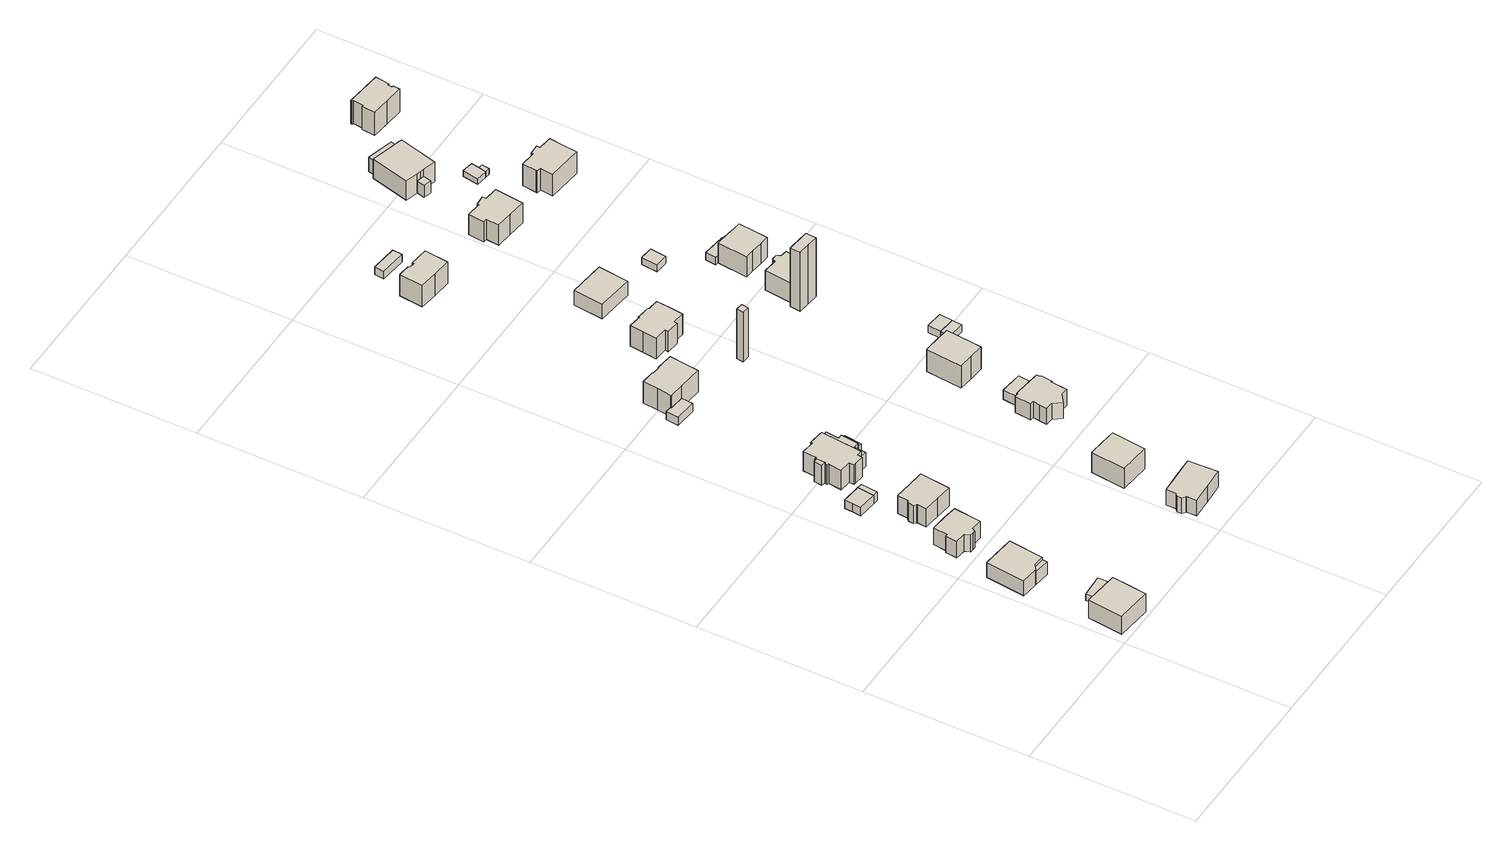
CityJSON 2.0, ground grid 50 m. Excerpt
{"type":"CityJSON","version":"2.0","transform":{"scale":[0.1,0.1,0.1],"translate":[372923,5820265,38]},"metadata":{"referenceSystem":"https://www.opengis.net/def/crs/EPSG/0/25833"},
"CityObjects":{
"building1":{"type":"Building","attributes":{"Gemeindeschluessel":"11000005","BezugspunktDach":"2200","function":"31001_1010","measuredHeight":8.93,"storeysAboveGround":1},"address":[{"country":"Germany","locality":"Berlin","thoroughfareNumber":"89","thoroughfareName":"Fahrlander Weg"}],"geometry":[{"type":"Solid","lod":"1","boundaries":[[[[0,1,2,3,4]],[[5,6,7,8,9]],[[5,9,4,3]],[[6,5,3,2]],[[7,6,2,1]],[[8,7,1,0]],[[9,8,0,4]]]]}]},
"building2":{"type":"Building","attributes":{"Gemeindeschluessel":"11000005","BezugspunktDach":"2200","function":"31001_2463","measuredHeight":2.32,"storeysAboveGround":1},"address":[{"country":"Germany","locality":"Berlin","thoroughfareNumber":"89 (1)","thoroughfareName":"Fahrlander Weg"}],"geometry":[{"type":"Solid","lod":"1","boundaries":[[[[10,11,12,13]],[[14,15,16,17]],[[14,17,13,12]],[[15,14,12,11]],[[16,15,11,10]],[[17,16,10,13]]]]}]},
"building3":{"type":"Building","attributes":{"Gemeindeschluessel":"11000005","BezugspunktDach":"2200","function":"31001_1010","measuredHeight":7.01,"storeysAboveGround":1},"address":[{"country":"Germany","locality":"Berlin","thoroughfareNumber":"87","thoroughfareName":"Fahrlander Weg"}],"geometry":[{"type":"Solid","lod":"1","boundaries":[[[[18,19,20,21,22,23,24]],[[25,26,27,28,29,30,31]],[[25,31,24,23]],[[26,25,23,22]],[[27,26,22,21]],[[28,27,21,20]],[[29,28,20,19]],[[30,29,19,18]],[[31,30,18,24]]]]}]},
"building4":{"type":"Building","attributes":{"Gemeindeschluessel":"11000005","BezugspunktDach":"2200","function":"51009_1610","measuredHeight":4.48,"storeysAboveGround":0},"address":[{"country":"Germany","locality":"Berlin"}],"geometry":[{"type":"Solid","lod":"1","boundaries":[[[[32,33,34,35]],[[28,27,36,29]],[[28,29,35,34]],[[27,28,34,33]],[[36,27,33,32]],[[29,36,32,35]]]]}]},
"building5":{"type":"Building","attributes":{"Gemeindeschluessel":"11000005","BezugspunktDach":"2200","function":"31001_1010","measuredHeight":8.23,"storeysAboveGround":1},"address":[{"country":"Germany","locality":"Berlin","thoroughfareNumber":"85A","thoroughfareName":"Fahrlander Weg"}],"geometry":[{"type":"Solid","lod":"1","boundaries":[[[[37,38,39,40,41,42,43,44,45,46,47,48]],[[49,50,51,52,53,54,55,56,57,58,59,60]],[[49,60,48,47]],[[50,49,47,46]],[[51,50,46,45]],[[52,51,45,44]],[[53,52,44,43]],[[54,53,43,42]],[[55,54,42,41]],[[56,55,41,40]],[[57,56,40,39]],[[58,57,39,38]],[[59,58,38,37]],[[60,59,37,48]]]]}]},
"building6":{"type":"Building","attributes":{"Gemeindeschluessel":"11000005","BezugspunktDach":"2200","function":"51009_1610","measuredHeight":3.34,"storeysAboveGround":0},"address":[{"country":"Germany","locality":"Berlin"}],"geometry":[{"type":"Solid","lod":"1","boundaries":[[[[61,62,63,64,65]],[[66,67,68,69,70]],[[66,70,65,64]],[[67,66,64,63]],[[68,67,63,62]],[[69,68,62,61]],[[70,69,61,65]]]]}]},
"building7":{"type":"Building","attributes":{"Gemeindeschluessel":"11000005","BezugspunktDach":"2200","function":"31001_1010","measuredHeight":8.21,"storeysAboveGround":1},"address":[{"country":"Germany","locality":"Berlin","thoroughfareNumber":"85","thoroughfareName":"Fahrlander Weg"}],"geometry":[{"type":"Solid","lod":"1","boundaries":[[[[71,72,73,74,75,76,77,78,79,80,81,82]],[[83,84,85,86,87,88,89,90,91,92,93,94]],[[83,94,82,81]],[[84,83,81,80]],[[85,84,80,79]],[[86,85,79,78]],[[87,86,78,77]],[[88,87,77,76]],[[89,88,76,75]],[[90,89,75,74]],[[91,90,74,73]],[[92,91,73,72]],[[93,92,72,71]],[[94,93,71,82]]]]}]},
"building8":{"type":"Building","attributes":{"Gemeindeschluessel":"11000005","BezugspunktDach":"2200","function":"31001_2143","measuredHeight":3.04,"storeysAboveGround":1},"address":[{"country":"Germany","locality":"Berlin","thoroughfareNumber":"83 (1)","thoroughfareName":"Fahrlander Weg"}],"geometry":[{"type":"Solid","lod":"1","boundaries":[[[[95,96,97,98]],[[99,100,101,102]],[[99,102,98,97]],[[100,99,97,96]],[[101,100,96,95]],[[102,101,95,98]]]]}]},
"building9":{"type":"Building","attributes":{"Gemeindeschluessel":"11000005","BezugspunktDach":"2200","function":"51009_1610","measuredHeight":7.13,"storeysAboveGround":0},"address":[{"country":"Germany","locality":"Berlin"}],"geometry":[{"type":"Solid","lod":"1","boundaries":[[[[103,104,105,106]],[[107,108,109,110]],[[107,110,106,105]],[[108,107,105,104]],[[109,108,104,103]],[[110,109,103,106]]]]}]},
"building10":{"type":"Building","attributes":{"Gemeindeschluessel":"11000005","function":"31001_1010"},"address":[{"country":"Germany","locality":"Berlin","thoroughfareNumber":"83, 83A","thoroughfareName":"Fahrlander Weg"}],"children":["building10-1","building10-2"]},
"building10-1":{"type":"BuildingPart","attributes":{"BezugspunktDach":"2200","measuredHeight":8.7,"storeysAboveGround":1},"parents":["building10"],"geometry":[{"type":"Solid","lod":"1","boundaries":[[[[111,112,113,114,115,116,117,118,119,120,121,122,123,124,125,126,127,128,129,130,131]],[[132,133,134,135,136,137,138,139,140,141,142,143,144,145,146,147,148,149,150,151,152]],[[132,152,131,130]],[[133,132,130,129]],[[134,133,129,128]],[[135,134,128,127]],[[136,135,127,126]],[[137,136,126,125]],[[138,137,125,124]],[[139,138,124,123]],[[140,139,123,122]],[[141,140,122,121]],[[142,141,121,120]],[[143,153,154,142,120,119]],[[144,143,119,118]],[[145,144,118,117]],[[146,145,117,116]],[[147,146,116,115]],[[148,147,115,114]],[[149,148,114,113]],[[150,149,113,112]],[[151,150,112,111]],[[152,151,111,131]],[[142,154,153,143]]]]}]},
"building10-2":{"type":"BuildingPart","attributes":{"BezugspunktDach":"2200","measuredHeight":5.42,"storeysAboveGround":1},"parents":["building10"],"geometry":[{"type":"Solid","lod":"1","boundaries":[[[[155,156,157,158,159,160,161,162,163,154,153]],[[142,164,165,166,167,168,169,170,171,172,143]],[[164,142,154,163]],[[165,164,163,162]],[[166,165,162,161]],[[167,166,161,160]],[[168,167,160,159]],[[169,168,159,158]],[[170,169,158,157]],[[171,170,157,156]],[[172,171,156,155]],[[143,172,155,153]],[[142,143,153,154]]]]}]},
"building11":{"type":"Building","attributes":{"Gemeindeschluessel":"11000005","BezugspunktDach":"2200","function":"51009_1610","measuredHeight":5.04,"storeysAboveGround":0},"address":[{"country":"Germany","locality":"Berlin"}],"geometry":[{"type":"Solid","lod":"1","boundaries":[[[[173,174,175,176,177,178]],[[179,180,181,182,183,184]],[[179,184,178,177]],[[180,179,177,176]],[[181,180,176,175]],[[182,181,175,174]],[[183,182,174,173]],[[184,183,173,178]]]]}]},
"building12":{"type":"Building","attributes":{"Gemeindeschluessel":"11000005","BezugspunktDach":"2200","function":"51009_1610","measuredHeight":4.24,"storeysAboveGround":0},"address":[{"country":"Germany","locality":"Berlin"}],"geometry":[{"type":"Solid","lod":"1","boundaries":[[[[185,186,187,188]],[[189,190,191,192]],[[189,192,188,187]],[[190,189,187,186]],[[191,190,186,185]],[[192,191,185,188]]]]}]},
"building13":{"type":"Building","attributes":{"Gemeindeschluessel":"11000005","BezugspunktDach":"2200","function":"31001_1010","measuredHeight":8.76,"storeysAboveGround":1},"address":[{"country":"Germany","locality":"Berlin","thoroughfareNumber":"1, 1A","thoroughfareName":"Am Wäldchen"}],"geometry":[{"type":"Solid","lod":"1","boundaries":[[[[193,194,195,196,197,198,199,200,201,202,203,204]],[[205,206,207,208,209,210,211,212,213,214,215,216]],[[205,216,204,203]],[[206,205,203,202]],[[207,206,202,201]],[[208,207,201,200]],[[209,208,200,199]],[[210,209,199,198]],[[211,210,198,197]],[[212,211,197,196]],[[213,212,196,195]],[[214,213,195,194]],[[215,214,194,193]],[[216,215,193,204]]]]}]},
"building14":{"type":"Building","attributes":{"Gemeindeschluessel":"11000005","BezugspunktDach":"2200","function":"31001_2463","measuredHeight":2.77,"storeysAboveGround":1},"address":[{"country":"Germany","locality":"Berlin","thoroughfareNumber":"79A (1)","thoroughfareName":"Fahrlander Weg"}],"geometry":[{"type":"Solid","lod":"1","boundaries":[[[[217,218,219,220,221,222]],[[223,224,225,226,227,228]],[[223,228,222,221]],[[224,223,221,220]],[[225,224,220,219]],[[226,225,219,218]],[[227,226,218,217]],[[228,227,217,222]]]]}]},
"building15":{"type":"Building","attributes":{"Gemeindeschluessel":"11000005","BezugspunktDach":"2200","function":"31001_1010","measuredHeight":9.45,"storeysAboveGround":1},"address":[{"country":"Germany","locality":"Berlin","thoroughfareNumber":"3","thoroughfareName":"Am Wäldchen"}],"geometry":[{"type":"Solid","lod":"1","boundaries":[[[[229,230,231,232,233]],[[234,235,236,237,238]],[[234,238,233,232]],[[235,234,232,231]],[[236,235,231,230]],[[237,236,230,229]],[[238,237,229,233]]]]}]},
"building16":{"type":"Building","attributes":{"Gemeindeschluessel":"11000005","BezugspunktDach":"2200","function":"31001_1010","measuredHeight":10.08,"storeysAboveGround":1},"address":[{"country":"Germany","locality":"Berlin","thoroughfareNumber":"79A","thoroughfareName":"Fahrlander Weg"}],"geometry":[{"type":"Solid","lod":"1","boundaries":[[[[239,240,241,242,243,244,245,246,247,248,249,250]],[[251,252,253,254,255,256,257,258,259,260,261,262]],[[251,262,250,249]],[[252,251,249,248]],[[253,252,248,247]],[[254,253,247,246]],[[255,254,246,245]],[[256,255,245,244]],[[257,256,244,243]],[[258,257,243,242]],[[259,258,242,241]],[[260,259,241,240]],[[261,260,240,239]],[[262,261,239,250]]]]}]},
"building17":{"type":"Building","attributes":{"Gemeindeschluessel":"11000005","BezugspunktDach":"2200","function":"31001_1010","measuredHeight":8.47,"storeysAboveGround":2},"address":[{"country":"Germany","locality":"Berlin","thoroughfareNumber":"5","thoroughfareName":"Am Wäldchen"}],"geometry":[{"type":"Solid","lod":"1","boundaries":[[[[263,264,265,266,267,268,269,270,271,272,273,274,275,276,277,278,279,280,281]],[[282,283,284,285,286,287,288,289,290,291,292,293,294,295,296,297,298,299,300]],[[282,300,281,280]],[[283,282,280,279]],[[284,283,279,278]],[[285,284,278,277]],[[286,285,277,276]],[[287,286,276,275]],[[288,287,275,274]],[[289,288,274,273]],[[290,289,273,272]],[[291,290,272,271]],[[292,291,271,270]],[[293,292,270,269]],[[294,293,269,268]],[[295,294,268,267]],[[296,295,267,266]],[[297,296,266,265]],[[298,297,265,264]],[[299,298,264,263]],[[300,299,263,281]]]]}]},
"building18":{"type":"Building","attributes":{"Gemeindeschluessel":"11000005","BezugspunktDach":"2200","function":"31001_1313","measuredHeight":17.57,"storeysAboveGround":1},"address":[{"country":"Germany","locality":"Berlin","thoroughfareNumber":"79A (2)","thoroughfareName":"Fahrlander Weg"}],"geometry":[{"type":"Solid","lod":"1","boundaries":[[[[301,302,303,304]],[[305,306,307,308]],[[305,308,304,303]],[[306,305,303,302]],[[307,306,302,301]],[[308,307,301,304]]]]}]},
"building19":{"type":"Building","attributes":{"Gemeindeschluessel":"11000005","BezugspunktDach":"2200","function":"31001_2463","measuredHeight":3.95,"storeysAboveGround":1},"address":[{"country":"Germany","locality":"Berlin","thoroughfareNumber":"5 (1)","thoroughfareName":"Am Wäldchen"}],"geometry":[{"type":"Solid","lod":"1","boundaries":[[[[309,310,311,312]],[[313,314,315,316]],[[313,316,312,311]],[[314,313,311,310]],[[315,314,310,309]],[[316,315,309,312]]]]}]},
"building20":{"type":"Building","attributes":{"Gemeindeschluessel":"11000005","BezugspunktDach":"2200","function":"31001_1010","measuredHeight":10.08,"storeysAboveGround":1},"address":[{"country":"Germany","locality":"Berlin","thoroughfareNumber":"79","thoroughfareName":"Fahrlander Weg"}],"geometry":[{"type":"Solid","lod":"1","boundaries":[[[[317,318,319,320,321,322,323,324,325,326,327,328,329,330]],[[331,332,333,334,335,336,337,338,339,340,341,342,343,344]],[[331,344,330,329]],[[332,331,329,328]],[[333,332,328,327]],[[334,333,327,326]],[[335,334,326,325]],[[336,335,325,324]],[[337,336,324,323]],[[338,337,323,322]],[[339,338,322,321]],[[340,339,321,320]],[[341,340,320,319]],[[342,341,319,318]],[[343,342,318,317]],[[344,343,317,330]]]]}]},
"building21":{"type":"Building","attributes":{"Gemeindeschluessel":"11000005","BezugspunktDach":"2200","function":"31001_1010","measuredHeight":10.45,"storeysAboveGround":1},"address":[{"country":"Germany","locality":"Berlin","thoroughfareNumber":"75","thoroughfareName":"Fahrlander Weg"}],"geometry":[{"type":"Solid","lod":"1","boundaries":[[[[345,346,347,348,349,350,351,352,353,354]],[[355,356,357,358,359,360,361,362,363,364]],[[355,364,354,353]],[[356,355,353,352]],[[357,356,352,351]],[[358,357,351,350]],[[359,358,350,349]],[[360,359,349,348]],[[361,360,348,347]],[[362,361,347,346]],[[363,362,346,345]],[[364,363,345,354]]]]}]},
"building22":{"type":"Building","attributes":{"Gemeindeschluessel":"11000005","BezugspunktDach":"2200","function":"51009_1610","measuredHeight":3,"storeysAboveGround":0},"address":[{"country":"Germany","locality":"Berlin"}],"geometry":[{"type":"Solid","lod":"1","boundaries":[[[[365,366,367,368]],[[369,370,371,372]],[[369,372,368,367]],[[370,369,367,366]],[[371,370,366,365]],[[372,371,365,368]]]]}]},
"building23":{"type":"Building","attributes":{"Gemeindeschluessel":"11000005","BezugspunktDach":"2200","function":"31001_1010","measuredHeight":9.31,"storeysAboveGround":1},"address":[{"country":"Germany","locality":"Berlin","thoroughfareNumber":"7","thoroughfareName":"Am Wäldchen"}],"geometry":[{"type":"Solid","lod":"1","boundaries":[[[[373,374,375,376,377,378]],[[379,380,381,382,383,384]],[[379,384,378,377]],[[380,379,377,376]],[[381,380,376,375]],[[382,381,375,374]],[[383,382,374,373]],[[384,383,373,378]]]]}]},
"building24":{"type":"Building","attributes":{"Gemeindeschluessel":"11000005","BezugspunktDach":"2200","function":"31001_2463","measuredHeight":2.73,"storeysAboveGround":1},"address":[{"country":"Germany","locality":"Berlin","thoroughfareNumber":"73 (2)","thoroughfareName":"Fahrlander Weg"}],"geometry":[{"type":"Solid","lod":"1","boundaries":[[[[385,386,387,388]],[[389,390,391,392]],[[389,392,388,387]],[[390,389,387,386]],[[391,390,386,385]],[[392,391,385,388]]]]}]},
"building25":{"type":"Building","attributes":{"Gemeindeschluessel":"11000005","BezugspunktDach":"2200","function":"31001_1010","measuredHeight":6.26,"storeysAboveGround":1},"address":[{"country":"Germany","locality":"Berlin","thoroughfareNumber":"77","thoroughfareName":"Fahrlander Weg"}],"geometry":[{"type":"Solid","lod":"1","boundaries":[[[[393,394,395,396]],[[397,398,399,400]],[[397,400,396,395]],[[398,397,395,394]],[[399,398,394,393]],[[400,399,393,396]]]]}]},
"building26":{"type":"Building","attributes":{"Gemeindeschluessel":"11000005","BezugspunktDach":"2200","function":"31001_2463","measuredHeight":2.49,"storeysAboveGround":1},"address":[{"country":"Germany","locality":"Berlin","thoroughfareNumber":"7 (1)","thoroughfareName":"Am Wäldchen"}],"geometry":[{"type":"Solid","lod":"1","boundaries":[[[[401,402,403,404]],[[405,406,407,408]],[[405,408,404,403]],[[406,405,403,402]],[[407,406,402,401]],[[408,407,401,404]]]]}]},
"building27":{"type":"Building","attributes":{"Gemeindeschluessel":"11000005","BezugspunktDach":"2200","function":"51009_1610","measuredHeight":2.5,"storeysAboveGround":0},"address":[{"country":"Germany","locality":"Berlin"}],"geometry":[{"type":"Solid","lod":"1","boundaries":[[[[402,409,410,403]],[[411,412,406,405]],[[411,405,403,410]],[[412,411,410,409]],[[406,412,409,402]],[[405,406,402,403]]]]}]},
"building28":{"type":"Building","attributes":{"Gemeindeschluessel":"11000005","BezugspunktDach":"2200","function":"31001_2463","measuredHeight":24.01,"storeysAboveGround":1},"address":[{"country":"Germany","locality":"Berlin","thoroughfareNumber":"11 (1)","thoroughfareName":"Am Wäldchen"}],"geometry":[{"type":"Solid","lod":"1","boundaries":[[[[413,414,415,416,417,418,419,420]],[[421,422,423,424,425,426,427,428]],[[421,428,420,419]],[[422,421,419,418]],[[423,422,418,417]],[[424,423,417,416]],[[425,424,416,415]],[[426,425,415,414]],[[427,426,414,413]],[[428,427,413,420]]]]}]},
"building29":{"type":"Building","attributes":{"Gemeindeschluessel":"11000005","BezugspunktDach":"2200","function":"31001_1010","measuredHeight":7.63,"storeysAboveGround":1},"address":[{"country":"Germany","locality":"Berlin","thoroughfareNumber":"11","thoroughfareName":"Am Wäldchen"}],"geometry":[{"type":"Solid","lod":"1","boundaries":[[[[429,430,431,432,433,434,435,436,437,438,439,440,441,442]],[[443,444,445,446,447,448,449,450,451,452,425,424,453,422]],[[443,422,442,441]],[[444,443,441,440]],[[445,444,440,439]],[[446,445,439,438]],[[447,446,438,437]],[[448,447,437,436]],[[449,448,436,435]],[[450,449,435,434]],[[451,450,434,433]],[[452,451,433,432]],[[425,452,432,431]],[[424,425,431,430]],[[453,424,430,429]],[[422,453,429,442]]]]}]},
"building30":{"type":"Building","attributes":{"Gemeindeschluessel":"11000005","BezugspunktDach":"2200","function":"51009_1611","measuredHeight":2.51,"storeysAboveGround":0},"address":[{"country":"Germany","locality":"Berlin"}],"geometry":[{"type":"Solid","lod":"1","boundaries":[[[[454,455,456,457]],[[458,459,460,461]],[[458,461,457,456]],[[459,458,456,455]],[[460,459,455,454]],[[461,460,454,457]]]]}]},
"building31":{"type":"Building","attributes":{"Gemeindeschluessel":"11000005","BezugspunktDach":"2200","function":"31001_1010","measuredHeight":9.69,"storeysAboveGround":1},"address":[{"country":"Germany","locality":"Berlin","thoroughfareNumber":"75A","thoroughfareName":"Fahrlander Weg"}],"geometry":[{"type":"Solid","lod":"1","boundaries":[[[[462,463,464,465,466,467,468,469,470,471,472,473]],[[474,475,476,477,478,479,480,481,482,483,484,485]],[[474,485,473,472]],[[475,474,472,471]],[[476,475,471,470]],[[477,476,470,469]],[[478,477,469,468]],[[479,478,468,467]],[[480,479,467,466]],[[481,480,466,465]],[[482,481,465,464]],[[483,482,464,463]],[[484,483,463,462]],[[485,484,462,473]]]]}]},
"building32":{"type":"Building","attributes":{"Gemeindeschluessel":"11000005","BezugspunktDach":"2200","function":"31001_1010","measuredHeight":8.59,"storeysAboveGround":1},"address":[{"country":"Germany","locality":"Berlin","thoroughfareNumber":"13","thoroughfareName":"Am Wäldchen"}],"geometry":[{"type":"Solid","lod":"1","boundaries":[[[[486,487,488,489,490,491,492,493,494]],[[495,496,497,498,499,500,501,502,503]],[[495,503,494,493]],[[496,495,493,492]],[[497,496,492,491]],[[498,497,491,490]],[[499,498,490,489]],[[500,499,489,488]],[[501,500,488,487]],[[502,501,487,486]],[[503,502,486,494]]]]}]},
"building33":{"type":"Building","attributes":{"Gemeindeschluessel":"11000005","BezugspunktDach":"2200","function":"31001_2463","measuredHeight":2.66,"storeysAboveGround":1},"address":[{"country":"Germany","locality":"Berlin","thoroughfareNumber":"13 (1)","thoroughfareName":"Am Wäldchen"}],"geometry":[{"type":"Solid","lod":"1","boundaries":[[[[504,505,506,507,508]],[[509,510,511,512,513]],[[509,513,508,507]],[[510,509,507,506]],[[511,510,506,505]],[[512,511,505,504]],[[513,512,504,508]]]]}]},
"building34":{"type":"Building","attributes":{"Gemeindeschluessel":"11000005","BezugspunktDach":"2200","function":"51009_1610","measuredHeight":4.3,"storeysAboveGround":0},"address":[{"country":"Germany","locality":"Berlin"}],"geometry":[{"type":"Solid","lod":"1","boundaries":[[[[514,515,516,517]],[[518,519,520,521]],[[518,521,517,516]],[[519,518,516,515]],[[520,519,515,514]],[[521,520,514,517]]]]}]},
"building35":{"type":"Building","attributes":{"Gemeindeschluessel":"11000005","function":"31001_1010"},"address":[{"country":"Germany","locality":"Berlin","thoroughfareNumber":"73, 73A","thoroughfareName":"Fahrlander Weg"}],"children":["building35-1","building35-2"]},
"building35-1":{"type":"BuildingPart","attributes":{"BezugspunktDach":"2200","measuredHeight":8.79,"storeysAboveGround":1},"parents":["building35"],"geometry":[{"type":"MultiSurface","lod":"1","boundaries":[[[522,523,524,525,526,527,528,529,530,531]],[[532,533,534,535,536,537,538,539,540,541]],[[532,541,531,530]],[[533,532,530,529]],[[542,543,529,528]],[[544,542,534,528,527]],[[536,535,527,526]],[[537,536,526,525]],[[538,537,525,524]],[[539,538,524,523]],[[540,539,523,522]],[[541,540,522,531]],[[535,534,542,544]]]}]},
"building35-2":{"type":"BuildingPart","attributes":{"BezugspunktDach":"2200","measuredHeight":5.01,"storeysAboveGround":1},"parents":["building35"],"geometry":[{"type":"MultiSurface","lod":"1","boundaries":[[[544,545,546,543]],[[547,548,535,533]],[[547,533,543,546]],[[548,547,546,545]],[[535,548,545,544]],[[549,533,534,542,543]],[[535,544,542,534]]]}]},
"building36":{"type":"Building","attributes":{"Gemeindeschluessel":"11000005","BezugspunktDach":"2200","function":"31001_1000","measuredHeight":2.12,"storeysAboveGround":1},"address":[{"country":"Germany","locality":"Berlin","thoroughfareNumber":"73 (1)","thoroughfareName":"Fahrlander Weg"}],"geometry":[{"type":"Solid","lod":"1","boundaries":[[[[550,551,552,553,554]],[[555,556,557,558,559]],[[555,559,554,553]],[[556,555,553,552]],[[557,556,552,551]],[[558,557,551,550]],[[559,558,550,554]]]]}]},
"building37":{"type":"Building","attributes":{"Gemeindeschluessel":"11000005","BezugspunktDach":"2200","function":"51009_1610","measuredHeight":2.12,"storeysAboveGround":0},"address":[{"country":"Germany","locality":"Berlin"}],"geometry":[{"type":"Solid","lod":"1","boundaries":[[[[560,561,551,550]],[[557,562,563,558]],[[557,558,550,551]],[[562,557,551,561]],[[563,562,561,560]],[[558,563,560,550]]]]}]},
"building38":{"type":"Building","attributes":{"Gemeindeschluessel":"11000005","BezugspunktDach":"2200","function":"31001_1010","measuredHeight":9.7,"storeysAboveGround":1},"address":[{"country":"Germany","locality":"Berlin","thoroughfareNumber":"17","thoroughfareName":"Am Wäldchen"}],"geometry":[{"type":"Solid","lod":"1","boundaries":[[[[564,565,566,567,568,569,570,571,572,573,574,575]],[[576,577,578,579,580,581,582,583,584,585,586,587]],[[576,587,575,574]],[[577,576,574,573]],[[578,577,573,572]],[[579,578,572,571]],[[580,579,571,570]],[[581,580,570,569]],[[582,581,569,568]],[[583,582,568,567]],[[584,583,567,566]],[[585,584,566,565]],[[586,585,565,564]],[[587,586,564,575]]]]}]},
"building39":{"type":"Building","attributes":{"Gemeindeschluessel":"11000005","BezugspunktDach":"2200","function":"31001_1010","measuredHeight":10.27,"storeysAboveGround":1},"address":[{"country":"Germany","locality":"Berlin","thoroughfareNumber":"21","thoroughfareName":"Am Wäldchen"}],"geometry":[{"type":"Solid","lod":"1","boundaries":[[[[588,589,590,591,592,593,594,595,596,597,598,599,600,601]],[[602,603,604,605,606,607,608,609,610,611,612,613,614,615]],[[602,615,601,600]],[[603,602,600,599]],[[604,603,599,598]],[[605,604,598,597]],[[606,605,597,596]],[[607,606,596,595]],[[608,607,595,594]],[[609,608,594,593]],[[610,609,593,592]],[[611,610,592,591]],[[612,611,591,590]],[[613,612,590,589]],[[614,613,589,588]],[[615,614,588,601]]]]}]}
},
"vertices":[
[115,2,93],[121,55,93],[127,108,93],[21,120,93],[9,13,93],[21,120,29],[127,108,29],[121,55,29],[115,2,29],[9,13,29],
[75,130,53],[145,134,53],[144,163,53],[74,159,53],[144,163,30],[145,134,30],[75,130,30],[74,159,30],
[63,303,81],[64,303,81],[79,315,81],[114,312,81],[126,417,81],[26,428,81],[12,309,81],[26,428,28],[126,417,28],[114,312,28],[79,315,28],[64,303,28],[63,303,28],[12,309,28],
[113,297,73],[114,312,73],[79,315,73],[64,303,73],[113,297,28],
[84,530,86],[91,514,86],[102,513,86],[108,512,86],[115,522,86],[149,518,86],[158,601,86],[113,607,86],[67,612,86],[62,568,86],[56,569,86],[52,533,86],[56,569,27],[62,568,27],[67,612,27],[113,607,27],[158,601,27],[149,518,27],[115,522,27],[108,512,27],[102,513,27],[91,514,27],[84,530,27],[52,533,27],
[125,825,56],[131,876,56],[74,882,56],[72,857,56],[69,832,56],[72,857,26],[74,882,26],[131,876,26],[125,825,26],[69,832,26],
[125,695,82],[127,695,82],[124,666,82],[174,660,82],[224,655,82],[234,746,82],[184,751,82],[133,757,82],[130,724,82],[128,724,82],[121,717,82],[119,703,82],[121,717,18],[128,724,18],[130,724,18],[133,757,18],[184,751,18],[234,746,18],[224,655,18],[174,660,18],[124,666,18],[127,695,18],[125,695,18],[119,703,18],
[141,823,57],[146,874,57],[131,876,57],[125,825,57],[131,876,27],[146,874,27],[141,823,27],[125,825,27],
[132,975,99],[134,1001,99],[122,1002,99],[119,977,99],[122,1002,27],[134,1001,27],[132,975,27],[119,977,27],
[137,967,94],[132,926,94],[167,922,94],[166,907,94],[174,907,94],[202,903,94],[204,918,94],[220,917,94],[223,944,94],[233,1043,94],[225,1044,94],[190,1048,94],[185,1048,94],[185,1043,94],[170,1045,94],[146,1048,94],[142,1007,94],[135,1007,94],[134,1001,94],[132,975,94],[131,968,94],[132,975,25],[134,1001,25],[135,1007,25],[142,1007,25],[146,1048,25],[170,1045,25],[185,1043,25],[185,1048,25],[190,1048,25],[225,1044,25],[233,1043,25],[223,944,25],[220,917,25],[204,918,25],[202,903,25],[174,907,25],[166,907,25],[167,922,25],[132,926,25],[137,967,25],[131,968,25],[223,944,80],[233,1043,80],
[236,942,80],[237,949,80],[242,948,80],[256,947,80],[262,1001,80],[261,1001,80],[248,1002,80],[253,1041,80],[238,1042,80],[238,1042,25],[253,1041,25],[248,1002,25],[261,1001,25],[262,1001,25],[256,947,25],[242,948,25],[237,949,25],[236,942,25],
[239,914,77],[242,948,77],[237,949,77],[236,942,77],[223,944,77],[220,917,77],[223,944,27],[236,942,27],[237,949,27],[242,948,27],[239,914,27],[220,917,27],
[270,945,68],[276,999,68],[262,1001,68],[256,947,68],[262,1001,26],[276,999,26],[270,945,26],[256,947,26],
[482,104,92],[491,96,92],[493,97,92],[494,66,92],[556,69,92],[618,72,92],[614,162,92],[552,159,92],[490,156,92],[491,126,92],[489,125,92],[481,117,92],[489,125,37],[491,126,37],[490,156,37],[552,159,37],[614,162,37],[618,72,37],[556,69,37],[494,66,37],[493,97,37],[491,96,37],[482,104,37],[481,117,37],
[203,1413,50],[207,1448,50],[162,1453,50],[162,1456,50],[142,1458,50],[138,1420,50],[142,1458,22],[162,1456,22],[162,1453,22],[207,1448,22],[203,1413,22],[138,1420,22],
[585,274,106],[597,378,106],[551,383,106],[505,388,106],[493,284,106],[505,388,35],[551,383,35],[597,378,35],[585,274,35],[493,284,35],
[207,1448,93],[280,1440,93],[285,1484,93],[290,1531,93],[238,1537,93],[238,1535,93],[212,1538,93],[212,1540,93],[172,1544,93],[167,1498,93],[162,1456,93],[162,1453,93],[162,1456,17],[167,1498,17],[172,1544,17],[212,1540,17],[212,1538,17],[238,1535,17],[238,1537,17],[290,1531,17],[285,1484,17],[280,1440,17],[207,1448,17],[162,1453,17],
[617,628,86],[615,607,86],[612,584,86],[635,582,86],[654,558,86],[678,577,86],[701,575,86],[706,624,86],[709,623,86],[713,659,86],[710,660,86],[711,671,86],[700,672,86],[667,676,86],[632,680,86],[623,680,86],[623,677,86],[611,678,86],[606,629,86],[611,678,29],[623,677,29],[623,680,29],[632,680,29],[667,676,29],[700,672,29],[711,671,29],[710,660,29],[713,659,29],[709,623,29],[706,624,29],[701,575,29],[678,577,29],[654,558,29],[635,582,29],[612,584,29],[615,607,29],[617,628,29],[606,629,29],
[455,1390,199],[457,1412,199],[435,1414,199],[432,1393,199],[435,1414,24],[457,1412,24],[455,1390,24],[432,1393,24],
[700,672,64],[705,722,64],[638,729,64],[632,680,64],[638,729,31],[705,722,31],[700,672,31],[632,680,31],
[373,1593,93],[372,1583,93],[411,1578,93],[412,1588,93],[448,1584,93],[453,1625,93],[457,1666,93],[423,1670,93],[423,1673,93],[381,1678,93],[381,1675,93],[342,1680,93],[337,1638,93],[332,1597,93],[337,1638,21],[342,1680,21],[381,1675,21],[381,1678,21],[423,1673,21],[423,1670,21],[457,1666,21],[453,1625,21],[448,1584,21],[412,1588,21],[411,1578,21],[372,1583,21],[373,1593,21],[332,1597,21],
[253,2215,102],[309,2209,102],[317,2282,102],[262,2288,102],[261,2288,102],[261,2283,102],[245,2285,102],[241,2290,102],[206,2294,102],[198,2222,102],[206,2294,26],[241,2290,26],[245,2285,26],[261,2283,26],[261,2288,26],[262,2288,26],[317,2282,26],[309,2209,26],[253,2215,26],[198,2222,26],
[245,2285,58],[261,2283,58],[261,2288,58],[241,2290,58],[261,2288,28],[261,2283,28],[245,2285,28],[241,2290,28],
[685,853,88],[730,849,88],[741,958,88],[697,963,88],[652,967,88],[641,858,88],[652,967,9],[697,963,9],[741,958,9],[730,849,9],[685,853,9],[641,858,9],
[320,2353,54],[323,2382,54],[243,2391,54],[240,2362,54],[243,2391,27],[323,2382,27],[320,2353,27],[240,2362,27],
[502,1779,77],[512,1871,77],[401,1883,77],[391,1792,77],[401,1883,26],[512,1871,26],[502,1779,26],[391,1792,26],
[809,952,56],[812,982,56],[759,987,56],[756,957,56],[759,987,31],[812,982,31],[809,952,31],[756,957,31],
[815,1022,56],[763,1027,56],[763,1027,31],[815,1022,31],
[709,1356,233],[743,1352,233],[746,1383,233],[746,1384,233],[712,1387,233],[690,1390,233],[677,1391,233],[674,1360,233],[677,1391,25],[690,1390,25],[712,1387,25],[746,1384,25],[746,1383,25],[743,1352,25],[709,1356,25],[674,1360,25],
[736,1385,93],[746,1384,93],[746,1383,93],[781,1379,93],[785,1412,93],[789,1449,93],[791,1469,93],[771,1472,93],[766,1484,93],[751,1486,93],[746,1480,93],[743,1475,93],[700,1480,93],[690,1390,93],[700,1480,25],[743,1475,25],[746,1480,25],[751,1486,25],[766,1484,25],[771,1472,25],[791,1469,25],[789,1449,25],[785,1412,25],[781,1379,25],[736,1385,25],
[658,1754,51],[663,1803,51],[624,1807,51],[619,1758,51],[624,1807,26],[663,1803,26],[658,1754,26],[619,1758,26],
[514,2211,89],[510,2172,89],[562,2166,89],[615,2160,89],[625,2247,89],[583,2251,89],[584,2263,89],[553,2260,89],[553,2255,89],[520,2259,89],[507,2260,89],[501,2212,89],[507,2260,18],[520,2259,18],[553,2255,18],[553,2260,18],[584,2263,18],[583,2251,18],[625,2247,18],[615,2160,18],[562,2166,18],[510,2172,18],[514,2211,18],[501,2212,18],
[746,1544,96],[783,1540,96],[810,1537,96],[820,1627,96],[793,1630,96],[790,1631,96],[756,1635,96],[729,1638,96],[719,1547,96],[729,1638,25],[756,1635,25],[790,1631,25],[793,1630,25],[820,1627,25],[810,1537,25],[783,1540,25],[746,1544,25],[719,1547,25],
[729,1638,52],[790,1631,52],[793,1663,52],[722,1671,52],[718,1639,52],[722,1671,26],[793,1663,26],[790,1631,26],[729,1638,26],[718,1639,26],
[585,2419,73],[591,2443,73],[568,2449,73],[561,2425,73],[568,2449,30],[591,2443,30],[585,2419,30],[561,2425,30],
[568,2449,98],[579,2446,98],[591,2443,98],[629,2432,98],[661,2549,98],[651,2552,98],[611,2563,98],[571,2574,98],[561,2577,98],[530,2460,98],[561,2577,29],[571,2574,29],[611,2563,29],[651,2552,29],[661,2549,29],[629,2432,29],[591,2443,29],[579,2446,29],[568,2449,29],[530,2460,29],[611,2563,79],[571,2574,79],[651,2552,79],
[659,2579,79],[578,2601,79],[578,2601,29],[659,2579,29],[571,2574,59],
[707,2324,51],[712,2348,51],[716,2371,51],[683,2377,51],[674,2328,51],[683,2377,30],[716,2371,30],[712,2348,30],[707,2324,30],[674,2328,30],
[722,2322,51],[726,2345,51],[726,2345,30],[722,2322,30],
[751,2184,92],[747,2145,92],[853,2133,92],[857,2177,92],[862,2220,92],[820,2225,92],[821,2236,92],[790,2234,92],[789,2228,92],[743,2233,92],[738,2190,92],[738,2186,92],[738,2190,15],[743,2233,15],[789,2228,15],[790,2234,15],[821,2236,15],[820,2225,15],[862,2220,15],[857,2177,15],[853,2133,15],[747,2145,15],[751,2184,15],[738,2186,15],
[760,2650,110],[816,2644,110],[818,2665,110],[813,2665,110],[815,2679,110],[820,2679,110],[825,2721,110],[769,2727,110],[714,2733,110],[713,2728,110],[718,2728,110],[714,2696,110],[709,2696,110],[705,2656,110],[709,2696,29],[714,2696,29],[718,2728,29],[713,2728,29],[714,2733,29],[769,2727,29],[825,2721,29],[820,2679,29],[815,2679,29],[813,2665,29],[818,2665,29],[816,2644,29],[760,2650,29],[705,2656,29]
]}
